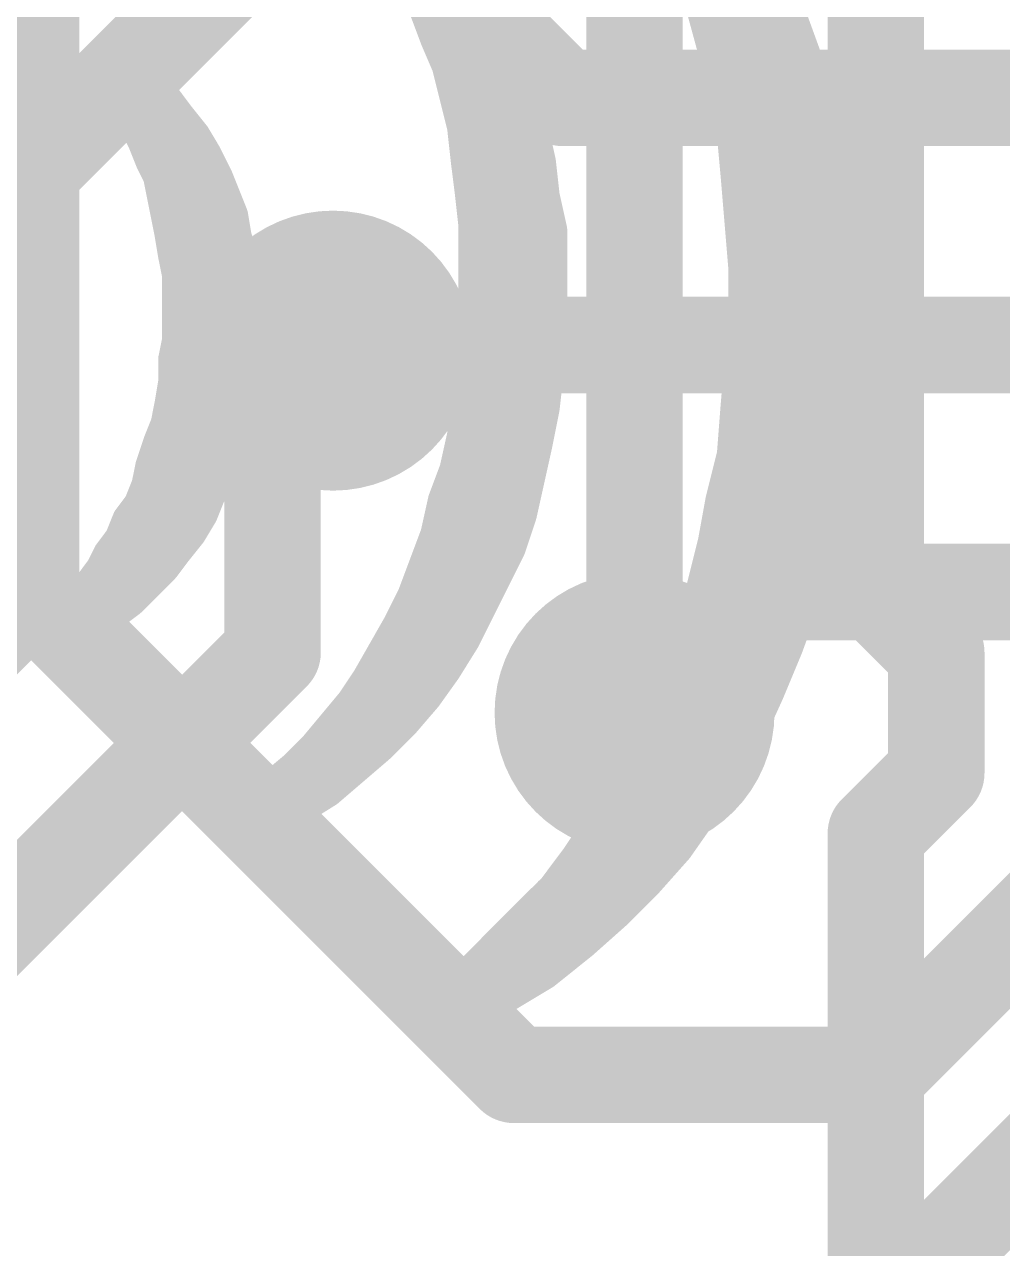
# Model space of a CAD drawing. Extents: x -0.5 to 61.7, y -0.1 to 16.6.
# Drawn here: x 24.112 to 26.686, y 6.528 to 9.748 of the extents above; entities that cross this region are included whole.
import ezdxf

# ---------------------------------------------------------------- set-up
doc = ezdxf.new("R2010")
doc.units = 0
for name, color, linetype in [('1', 12, 'CONTINUOUS'), ('16', 132, 'CONTINUOUS'), ('18', 110, 'CONTINUOUS'), ('21', 41, 'CONTINUOUS')]:
    doc.layers.add(name, color=color, linetype=linetype)

# ---------------------------------------------------------------- blocks, each defined once
blk = doc.blocks.new('ROUNDV')
at = {"const_width": 0.5}
blk.add_lwpolyline([(0, -0.25, 1), (0, 0.25, 1), (0, -0.25)], format="xyb", dxfattribs=at)

msp = doc.modelspace()

# ---------------------------------------------------------------- linework, layer by layer
at = {"layer": '1', "const_width": 0.254}
for points in [[(25.7175, 11.9063), (25.7175, 7.9375)], [(24.13, 9.3663), (24.9238, 10.16)], [(26.3525, 8.255), (26.3525, 10.16)], [(24.13, 8.255), (24.13, 9.3663)], [(24.765, 8.7313), (24.9238, 8.89)], [(24.765, 8.0962), (24.765, 8.7313)], [(22.5425, 6.6675), (24.13, 8.255)], [(26.5113, 8.0962), (26.3525, 8.255)], [(24.765, 8.0962), (23.495, 6.8262)], [(25.8763, 8.0962), (25.7175, 7.9375)], [(26.5113, 7.7788), (26.5113, 8.0962)], [(26.3525, 7.62), (26.5113, 7.7788)], [(26.3525, 6.0325), (26.3525, 7.62)]]:
    msp.add_lwpolyline(points, dxfattribs=at)
at = {"layer": '1', "const_width": 0.127}
for points in [[(24.1935, 9.3663, 1), (24.0665, 9.3663)], [(24.0851, 9.4112, 1), (24.1749, 9.3213)], [(24.9687, 8.8451, 1), (24.8788, 8.9349)], [(24.8285, 8.7313, 1), (24.7015, 8.7313)], [(24.7201, 8.7762, 1), (24.8099, 8.6863)], [(24.1749, 8.2101, 1), (24.0851, 8.2999)], [(26.3974, 8.2999, 1), (26.3076, 8.2101)], [(24.0665, 8.255, 1), (24.1935, 8.255)], [(26.289, 8.255, 1), (26.416, 8.255)], [(24.8099, 8.0513, 1), (24.7201, 8.1412)], [(25.9212, 8.0513, 1), (25.8313, 8.1412)], [(26.5748, 8.0962, 1), (26.4477, 8.0962)], [(26.4663, 8.0513, 1), (26.5562, 8.1412)], [(24.7015, 8.0962, 1), (24.8285, 8.0962)], [(25.6726, 7.9824, 1), (25.7624, 7.8926)], [(25.654, 7.9375, 1), (25.781, 7.9375)], [(26.5562, 7.7338, 1), (26.4663, 7.8237)], [(26.4477, 7.7788, 1), (26.5748, 7.7788)], [(26.416, 7.62, 1), (26.289, 7.62)], [(26.3076, 7.6649, 1), (26.3974, 7.5751)]]:
    msp.add_lwpolyline(points, format="xyb", dxfattribs=at)
at = {"layer": '16', "const_width": 0.254}
for points in [[(24.13, 8.255), (24.13, 12.3825)], [(25.5288, 9.555), (24.9238, 10.16)], [(27.5622, 9.555), (25.5288, 9.555)], [(24.9388, 8.905), (24.9238, 8.89)], [(27.5622, 8.905), (24.9388, 8.905)], [(25.4, 6.985), (24.13, 8.255)], [(26.035, 8.255), (25.7175, 7.9375)], [(27.5622, 8.255), (26.035, 8.255)], [(26.3525, 6.985), (26.9725, 7.605)], [(25.4, 6.985), (26.3525, 6.985)], [(26.3525, 6.35), (26.9575, 6.955)]]:
    msp.add_lwpolyline(points, dxfattribs=at)
at = {"layer": '16', "const_width": 0.127}
for points in [[(25.5288, 9.6185, 1), (25.5288, 9.4915)], [(25.4838, 9.5101, 1), (25.5737, 9.5999)], [(24.9388, 8.9685, 1), (24.9388, 8.8415)], [(24.9837, 8.8601, 1), (24.8938, 8.9499)], [(24.8788, 8.9349, 1), (24.9687, 8.8451)], [(24.1749, 8.2999, 1), (24.0851, 8.2101)], [(26.035, 8.3185, 1), (26.035, 8.1915)], [(26.0799, 8.2101, 1), (25.9901, 8.2999)], [(24.0665, 8.255, 1), (24.1935, 8.255)], [(25.6726, 7.9824, 1), (25.7624, 7.8926)], [(25.4, 7.0485, 1), (25.4, 6.9215)], [(25.3551, 6.9401, 1), (25.4449, 7.0299)], [(26.3076, 7.0299, 1), (26.3974, 6.9401)], [(26.3525, 6.9215, 1), (26.3525, 7.0485)]]:
    msp.add_lwpolyline(points, format="xyb", dxfattribs=at)
at = {"layer": '21', "const_width": 0.0762}
for points in [[(25.1923, 9.708), (25.1623, 9.788)], [(25.3123, 9.808), (25.3523, 9.728)], [(25.9223, 9.678), (25.8923, 9.788)], [(26.1223, 9.798), (26.1623, 9.688)], [(25.1752, 9.7536), (25.3395, 9.7536)], [(25.9016, 9.7536), (26.1384, 9.7536)], [(25.3523, 9.728), (25.3923, 9.648)], [(25.2223, 9.638), (25.1923, 9.708)], [(26.1623, 9.688), (26.2023, 9.578)], [(24.3023, 9.628), (24.3523, 9.678)], [(24.3517, 9.6774), (24.353, 9.6774)], [(24.3523, 9.678), (24.4023, 9.638)], [(25.2054, 9.6774), (25.3776, 9.6774)], [(25.9523, 9.568), (25.9223, 9.678)], [(25.9224, 9.6774), (26.1661, 9.6774)], [(24.3323, 9.588), (24.3023, 9.628)], [(24.4023, 9.638), (24.4523, 9.598)], [(25.2423, 9.558), (25.2223, 9.638)], [(25.3923, 9.648), (25.4223, 9.568)], [(24.3224, 9.6012), (24.4483, 9.6012)], [(24.4523, 9.598), (24.4923, 9.548)], [(25.2315, 9.6012), (25.4098, 9.6012)], [(25.9432, 9.6012), (26.1938, 9.6012)], [(24.3622, 9.558), (24.3323, 9.588)], [(24.3823, 9.518), (24.3622, 9.558)], [(25.2623, 9.478), (25.2423, 9.558)], [(25.4223, 9.568), (25.4523, 9.478)], [(25.9723, 9.458), (25.9523, 9.568)], [(26.2023, 9.578), (26.2323, 9.458)], [(24.4923, 9.548), (24.5222, 9.508)], [(24.3788, 9.525), (24.5095, 9.525)], [(24.4023, 9.478), (24.3823, 9.518)], [(24.5222, 9.508), (24.5623, 9.458)], [(25.2505, 9.525), (25.4366, 9.525)], [(25.9601, 9.525), (26.2155, 9.525)], [(24.4223, 9.438), (24.4023, 9.478)], [(25.2722, 9.388), (25.2623, 9.478)], [(25.4523, 9.478), (25.4723, 9.388)], [(24.4169, 9.4488), (24.5678, 9.4488)], [(24.4423, 9.388), (24.4223, 9.438)], [(24.5623, 9.458), (24.5922, 9.408)], [(25.2655, 9.4488), (25.4587, 9.4488)], [(25.9823, 9.348), (25.9723, 9.458)], [(25.9731, 9.4488), (26.2338, 9.4488)], [(26.2323, 9.458), (26.2523, 9.338)], [(24.5922, 9.408), (24.6223, 9.348)], [(24.4623, 9.348), (24.4423, 9.388)], [(24.45, 9.3726), (24.61, 9.3726)], [(25.2823, 9.308), (25.2722, 9.388)], [(25.2742, 9.3726), (25.474, 9.3726)], [(25.4723, 9.388), (25.4823, 9.298)], [(25.98, 9.3726), (26.2465, 9.3726)], [(24.4723, 9.298), (24.4623, 9.348)], [(24.6223, 9.348), (24.6423, 9.298)], [(25.9923, 9.228), (25.9823, 9.348)], [(26.2523, 9.338), (26.2623, 9.218)], [(25.2923, 9.218), (25.2823, 9.308)], [(24.4823, 9.248), (24.4723, 9.298)], [(24.4726, 9.2964), (24.6429, 9.2964)], [(24.6423, 9.298), (24.6623, 9.248)], [(25.2835, 9.2964), (25.4826, 9.2964)], [(25.4823, 9.298), (25.5023, 9.208)], [(25.9866, 9.2964), (26.2557, 9.2964)], [(24.4923, 9.198), (24.4823, 9.248)], [(24.6623, 9.248), (24.6723, 9.188)], [(24.4878, 9.2202), (24.6669, 9.2202)], [(25.292, 9.2202), (25.4995, 9.2202)], [(25.2923, 8.948), (25.2923, 9.218)], [(25.5023, 9.208), (25.5023, 8.928)], [(26.0023, 9.108), (25.9923, 9.228)], [(25.9929, 9.2202), (26.2621, 9.2202)], [(26.2623, 9.218), (26.2722, 9.098)], [(24.5023, 9.138), (24.4923, 9.198)], [(24.6723, 9.188), (24.6923, 9.138)], [(24.5013, 9.144), (24.6898, 9.144)], [(25.2923, 9.144), (25.5023, 9.144)], [(25.9992, 9.144), (26.2684, 9.144)], [(24.5123, 9.088), (24.5023, 9.138)], [(24.6923, 9.138), (24.6923, 9.078)], [(26.0023, 8.988), (26.0023, 9.108)], [(24.5123, 8.918), (24.5123, 9.088)], [(24.6923, 9.078), (24.7023, 9.018)], [(26.2722, 9.098), (26.2722, 8.848)], [(24.5123, 9.0678), (24.694, 9.0678)], [(25.2923, 9.0678), (25.5023, 9.0678)], [(26.0023, 9.0678), (26.2722, 9.0678)], [(24.7023, 9.018), (24.7023, 8.838)], [(24.5123, 8.9916), (24.7023, 8.9916)], [(25.2923, 8.9916), (25.5023, 8.9916)], [(25.9923, 8.868), (26.0023, 8.988)], [(26.0023, 8.9916), (26.2722, 8.9916)], [(25.2823, 8.858), (25.2923, 8.948)], [(24.5023, 8.868), (24.5123, 8.918)], [(24.5117, 8.9154), (24.7023, 8.9154)], [(25.2886, 8.9154), (25.5008, 8.9154)], [(25.5023, 8.928), (25.4923, 8.838)], [(25.9962, 8.9154), (26.2722, 8.9154)], [(24.5023, 8.808), (24.5023, 8.868)], [(25.2722, 8.758), (25.2823, 8.858)], [(25.9823, 8.748), (25.9923, 8.868)], [(24.5023, 8.8392), (24.7023, 8.8392)], [(24.7023, 8.838), (24.6923, 8.788)], [(25.2804, 8.8392), (25.4924, 8.8392)], [(25.4923, 8.828), (25.4823, 8.738)], [(25.4923, 8.838), (25.4923, 8.828)], [(25.9899, 8.8392), (26.2716, 8.8392)], [(26.2722, 8.848), (26.2623, 8.718)], [(24.4923, 8.748), (24.5023, 8.808)], [(24.6923, 8.788), (24.6822, 8.728)], [(24.4947, 8.763), (24.6881, 8.763)], [(25.2623, 8.668), (25.2722, 8.758)], [(25.2728, 8.763), (25.485, 8.763)], [(25.9835, 8.763), (26.2657, 8.763)], [(24.4823, 8.698), (24.4923, 8.748)], [(24.6822, 8.728), (24.6623, 8.668)], [(25.4823, 8.738), (25.4623, 8.638)], [(25.9723, 8.618), (25.9823, 8.748)], [(24.4623, 8.648), (24.4823, 8.698)], [(26.2623, 8.718), (26.2423, 8.588)], [(24.4778, 8.6868), (24.6685, 8.6868)], [(24.6623, 8.668), (24.6523, 8.618)], [(25.2423, 8.578), (25.2623, 8.668)], [(25.2643, 8.6868), (25.472, 8.6868)], [(25.9775, 8.6868), (26.2575, 8.6868)], [(24.4423, 8.588), (24.4623, 8.648)], [(25.4623, 8.638), (25.4423, 8.548)], [(24.4498, 8.6106), (24.6498, 8.6106)], [(24.6523, 8.618), (24.6323, 8.558)], [(25.2495, 8.6106), (25.4562, 8.6106)], [(25.9423, 8.498), (25.9723, 8.618)], [(25.9704, 8.6106), (26.2457, 8.6106)], [(24.4322, 8.538), (24.4423, 8.588)], [(25.2123, 8.498), (25.2423, 8.578)], [(26.2423, 8.588), (26.2223, 8.458)], [(24.4123, 8.488), (24.4322, 8.538)], [(24.4308, 8.5344), (24.6181, 8.5344)], [(24.6323, 8.558), (24.6023, 8.508)], [(25.2259, 8.5344), (25.4392, 8.5344)], [(25.4423, 8.548), (25.4223, 8.458)], [(25.9514, 8.5344), (26.234, 8.5344)], [(24.6023, 8.508), (24.5823, 8.458)], [(25.1923, 8.408), (25.2123, 8.498)], [(25.9223, 8.388), (25.9423, 8.498)], [(24.3823, 8.448), (24.4123, 8.488)], [(24.3622, 8.398), (24.3823, 8.448)], [(24.3899, 8.4582), (24.5823, 8.4582)], [(24.5823, 8.458), (24.5523, 8.408)], [(25.2034, 8.4582), (25.4223, 8.4582)], [(25.4223, 8.458), (25.3923, 8.368)], [(25.935, 8.4582), (26.2223, 8.4582)], [(26.2223, 8.458), (26.1923, 8.338)], [(24.5523, 8.408), (24.5123, 8.358)], [(25.1623, 8.328), (25.1923, 8.408)], [(24.3323, 8.358), (24.3622, 8.398)], [(24.3503, 8.382), (24.5314, 8.382)], [(25.1825, 8.382), (25.3969, 8.382)], [(25.3923, 8.368), (25.3523, 8.288)], [(25.8923, 8.268), (25.9223, 8.388)], [(25.9208, 8.382), (26.2033, 8.382)], [(24.3123, 8.318), (24.3323, 8.358)], [(24.5123, 8.358), (24.4823, 8.318)], [(26.1923, 8.338), (26.1623, 8.218)], [(24.2823, 8.278), (24.3123, 8.318)], [(24.3031, 8.3058), (24.4701, 8.3058)], [(24.4823, 8.318), (24.4423, 8.278)], [(25.1323, 8.248), (25.1623, 8.328)], [(25.1539, 8.3058), (25.3612, 8.3058)], [(25.9017, 8.3058), (26.1842, 8.3058)], [(24.2523, 8.248), (24.2823, 8.278)], [(24.4423, 8.278), (24.3923, 8.228)], [(25.3523, 8.288), (25.3123, 8.208)], [(24.2223, 8.218), (24.2523, 8.248)], [(25.0922, 8.168), (25.1323, 8.248)], [(25.8622, 8.158), (25.8923, 8.268)], [(24.1822, 8.188), (24.2223, 8.218)], [(24.2339, 8.2296), (24.3939, 8.2296)], [(24.3923, 8.228), (24.3523, 8.198)], [(25.1231, 8.2296), (25.3231, 8.2296)], [(25.3123, 8.208), (25.2722, 8.128)], [(25.8818, 8.2296), (26.1652, 8.2296)], [(26.1623, 8.218), (26.1223, 8.108)], [(24.1523, 8.158), (24.1822, 8.188)], [(24.3523, 8.198), (24.3023, 8.158)], [(24.1923, 8.098), (24.1523, 8.158)], [(24.1553, 8.1534), (24.2931, 8.1534)], [(24.3023, 8.158), (24.2423, 8.128)], [(25.0523, 8.098), (25.0922, 8.168)], [(25.0839, 8.1534), (25.285, 8.1534)], [(25.8223, 8.048), (25.8622, 8.158)], [(25.8606, 8.1534), (26.1388, 8.1534)], [(24.2423, 8.128), (24.1923, 8.098)], [(25.2722, 8.128), (25.2223, 8.048)], [(25.0123, 8.028), (25.0523, 8.098)], [(25.0404, 8.0772), (25.2405, 8.0772)], [(25.8329, 8.0772), (26.1094, 8.0772)], [(26.1223, 8.108), (26.0723, 7.988)], [(25.2223, 8.048), (25.1723, 7.978)], [(25.7722, 7.938), (25.8223, 8.048)], [(24.9723, 7.968), (25.0123, 8.028)], [(24.9943, 8.001), (25.1887, 8.001)], [(25.8009, 8.001), (26.0777, 8.001)], [(26.0723, 7.988), (26.0222, 7.878)], [(24.9223, 7.908), (24.9723, 7.968)], [(25.1723, 7.978), (25.1122, 7.908)], [(24.9363, 7.9248), (25.1267, 7.9248)], [(25.7323, 7.838), (25.7722, 7.938)], [(25.767, 7.9248), (26.0435, 7.9248)], [(24.8723, 7.848), (24.9223, 7.908)], [(25.1122, 7.908), (25.0523, 7.848)], [(26.0222, 7.878), (25.9623, 7.778)], [(24.8223, 7.798), (24.8723, 7.848)], [(24.8727, 7.8486), (25.0529, 7.8486)], [(25.0523, 7.848), (24.9823, 7.788)], [(25.6723, 7.738), (25.7323, 7.838)], [(25.7365, 7.8486), (26.0046, 7.8486)], [(24.7623, 7.748), (24.8223, 7.798)], [(24.9823, 7.788), (24.9123, 7.728)], [(24.7915, 7.7724), (24.9641, 7.7724)], [(25.6929, 7.7724), (25.9589, 7.7724)], [(25.9623, 7.778), (25.9023, 7.678)], [(24.7123, 7.708), (24.7623, 7.748)], [(24.9123, 7.728), (24.8323, 7.678)], [(25.6223, 7.648), (25.6723, 7.738)], [(24.7523, 7.628), (24.7123, 7.708)], [(24.7182, 7.6962), (24.8614, 7.6962)], [(25.649, 7.6962), (25.9132, 7.6962)], [(24.8323, 7.678), (24.7523, 7.628)], [(25.9023, 7.678), (25.8323, 7.578)], [(25.5623, 7.558), (25.6223, 7.648)], [(25.6036, 7.62), (25.8617, 7.62)], [(25.8323, 7.578), (25.7523, 7.488)], [(25.5023, 7.478), (25.5623, 7.558)], [(25.5516, 7.5438), (25.8019, 7.5438)], [(25.4322, 7.408), (25.5023, 7.478)], [(25.4918, 7.4676), (25.7319, 7.4676)], [(25.7523, 7.488), (25.6723, 7.408)], [(25.3622, 7.338), (25.4322, 7.408)], [(25.6723, 7.408), (25.5823, 7.328)], [(25.4157, 7.3914), (25.6536, 7.3914)], [(25.2923, 7.268), (25.3622, 7.338)], [(25.3395, 7.3152), (25.5663, 7.3152)], [(25.5823, 7.328), (25.4823, 7.248)], [(25.2123, 7.218), (25.2923, 7.268)], [(25.4823, 7.248), (25.3823, 7.188)], [(25.2722, 7.118), (25.2123, 7.218)], [(25.2459, 7.239), (25.4672, 7.239)], [(25.3823, 7.188), (25.2722, 7.118)], [(25.2454, 7.1628), (25.3427, 7.1628)]]:
    msp.add_lwpolyline(points, dxfattribs=at)
at = {"layer": '21', "const_width": 0.0381}
for points in [[(25.1752, 9.7727, 1), (25.1752, 9.7346)], [(25.3395, 9.7346, 1), (25.3395, 9.7727)], [(25.9016, 9.7727, 1), (25.9016, 9.7346)], [(26.1384, 9.7346, 1), (26.1384, 9.7727)], [(25.3693, 9.7365, 1), (25.3352, 9.7195)], [(25.2098, 9.7155, 1), (25.1747, 9.7005)], [(25.1744, 9.7013, 1), (25.2101, 9.7147)], [(25.3352, 9.7195, 1), (25.3693, 9.7365)], [(26.1802, 9.6945, 1), (26.1443, 9.6815)], [(24.3517, 9.6965, 1), (24.3517, 9.6584)], [(24.3642, 9.6929, 1), (24.3403, 9.6631)], [(24.3657, 9.6645, 1), (24.3388, 9.6915)], [(24.353, 9.6584, 1), (24.353, 9.6965)], [(25.2054, 9.6965, 1), (25.2054, 9.6584)], [(25.3776, 9.6584, 1), (25.3776, 9.6965)], [(25.9406, 9.683, 1), (25.9039, 9.673)], [(25.9224, 9.6965, 1), (25.9224, 9.6584)], [(25.9039, 9.673, 1), (25.9406, 9.683)], [(26.1443, 9.6815, 1), (26.1802, 9.6945)], [(26.1661, 9.6584, 1), (26.1661, 9.6965)], [(24.2888, 9.6415, 1), (24.3157, 9.6145)], [(24.3175, 9.6394, 1), (24.287, 9.6166)], [(24.4142, 9.6529, 1), (24.3903, 9.6231)], [(24.3903, 9.6231, 1), (24.4142, 9.6529)], [(25.2407, 9.6426, 1), (25.2038, 9.6334)], [(25.2047, 9.6305, 1), (25.2398, 9.6455)], [(25.4101, 9.6547, 1), (25.3744, 9.6413)], [(25.3752, 9.6395, 1), (25.4093, 9.6565)], [(24.3224, 9.6203, 1), (24.3224, 9.5822)], [(24.4671, 9.6099, 1), (24.4374, 9.5861)], [(24.4403, 9.5831, 1), (24.4642, 9.6129)], [(24.4483, 9.5822, 1), (24.4483, 9.6203)], [(25.2315, 9.6203, 1), (25.2315, 9.5822)], [(25.4098, 9.5822, 1), (25.4098, 9.6203)], [(25.9432, 9.6203, 1), (25.9432, 9.5822)], [(26.1938, 9.5822, 1), (26.1938, 9.6203)], [(24.3457, 9.6015, 1), (24.3188, 9.5745)], [(24.317, 9.5766, 1), (24.3475, 9.5994)], [(24.3793, 9.5665, 1), (24.3452, 9.5495)], [(25.2607, 9.5626, 1), (25.2238, 9.5534)], [(25.4403, 9.574, 1), (25.4042, 9.562)], [(25.971, 9.5714, 1), (25.9335, 9.5646)], [(26.2207, 9.5826, 1), (26.1838, 9.5734)], [(26.1843, 9.5715, 1), (26.2202, 9.5845)], [(24.3488, 9.5445, 1), (24.3757, 9.5715)], [(24.5075, 9.5594, 1), (24.477, 9.5366)], [(24.4774, 9.5361, 1), (24.5071, 9.5599)], [(25.2238, 9.5534, 1), (25.2607, 9.5626)], [(25.4044, 9.5613, 1), (25.4401, 9.5747)], [(25.9339, 9.563, 1), (25.9706, 9.573)], [(24.3788, 9.5441, 1), (24.3788, 9.506)], [(24.3993, 9.5265, 1), (24.3652, 9.5095)], [(24.3652, 9.5095, 1), (24.3993, 9.5265)], [(24.5371, 9.5199, 1), (24.5074, 9.4961)], [(24.507, 9.4966, 1), (24.5375, 9.5194)], [(24.5095, 9.506, 1), (24.5095, 9.5441)], [(25.2505, 9.5441, 1), (25.2505, 9.506)], [(25.4366, 9.506, 1), (25.4366, 9.5441)], [(25.9601, 9.5441, 1), (25.9601, 9.506)], [(26.2155, 9.506, 1), (26.2155, 9.5441)], [(24.4193, 9.4865, 1), (24.3852, 9.4695)], [(24.3852, 9.4695, 1), (24.4193, 9.4865)], [(25.2812, 9.4801, 1), (25.2433, 9.4759)], [(25.2438, 9.4734, 1), (25.2807, 9.4826)], [(25.4708, 9.4821, 1), (25.4337, 9.4739)], [(25.4342, 9.472, 1), (25.4703, 9.484)], [(24.4169, 9.4679, 1), (24.4169, 9.4298)], [(24.4399, 9.4451, 1), (24.4046, 9.4309)], [(24.5786, 9.4678, 1), (24.5459, 9.4482)], [(24.5474, 9.4461, 1), (24.5771, 9.4699)], [(24.5678, 9.4298, 1), (24.5678, 9.4679)], [(25.2655, 9.4679, 1), (25.2655, 9.4298)], [(25.4587, 9.4298, 1), (25.4587, 9.4679)], [(25.9912, 9.4597, 1), (25.9533, 9.4563)], [(25.9535, 9.4546, 1), (25.991, 9.4614)], [(25.9731, 9.4679, 1), (25.9731, 9.4298)], [(26.251, 9.4611, 1), (26.2135, 9.4549)], [(26.2138, 9.4534, 1), (26.2507, 9.4626)], [(26.2338, 9.4298, 1), (26.2338, 9.4679)], [(24.4052, 9.4295, 1), (24.4393, 9.4465)], [(24.6093, 9.4165, 1), (24.5752, 9.3995)], [(24.5759, 9.3982, 1), (24.6086, 9.4178)], [(24.4593, 9.3965, 1), (24.4252, 9.3795)], [(24.4246, 9.3809, 1), (24.4599, 9.3951)], [(24.45, 9.3917, 1), (24.45, 9.3536)], [(24.61, 9.3536, 1), (24.61, 9.3917)], [(25.2912, 9.3904, 1), (25.2533, 9.3856)], [(25.2533, 9.3859, 1), (25.2912, 9.3901)], [(25.2742, 9.3917, 1), (25.2742, 9.3536)], [(25.4912, 9.3901, 1), (25.4533, 9.3859)], [(25.4537, 9.3839, 1), (25.4908, 9.3921)], [(25.474, 9.3536, 1), (25.474, 9.3917)], [(25.98, 9.3917, 1), (25.98, 9.3536)], [(26.2465, 9.3536, 1), (26.2465, 9.3917)], [(24.4809, 9.3517, 1), (24.4436, 9.3443)], [(24.4452, 9.3395, 1), (24.4793, 9.3565)], [(24.6399, 9.3551, 1), (24.6046, 9.3409)], [(24.6052, 9.3395, 1), (24.6393, 9.3565)], [(26.0012, 9.3496, 1), (25.9633, 9.3464)], [(26.2712, 9.3396, 1), (26.2333, 9.3364)], [(25.3012, 9.3101, 1), (25.2633, 9.3059)], [(25.9633, 9.3463, 1), (26.0012, 9.3497)], [(26.2335, 9.3349, 1), (26.271, 9.3411)], [(24.4909, 9.3017, 1), (24.4536, 9.2943)], [(24.4726, 9.3155, 1), (24.4726, 9.2774)], [(24.4536, 9.2943, 1), (24.4909, 9.3017)], [(24.6599, 9.3051, 1), (24.6246, 9.2909)], [(24.6246, 9.2909, 1), (24.6599, 9.3051)], [(24.6429, 9.2774, 1), (24.6429, 9.3155)], [(25.2633, 9.3056, 1), (25.3012, 9.3104)], [(25.2835, 9.3155, 1), (25.2835, 9.2774)], [(25.5008, 9.3021, 1), (25.4637, 9.2939)], [(25.4633, 9.2959, 1), (25.5012, 9.3001)], [(25.4826, 9.2774, 1), (25.4826, 9.3155)], [(25.9866, 9.3155, 1), (25.9866, 9.2774)], [(26.2557, 9.2774, 1), (26.2557, 9.3155)], [(24.5009, 9.2517, 1), (24.4636, 9.2443)], [(24.681, 9.2511, 1), (24.6435, 9.2449)], [(24.6446, 9.2409, 1), (24.6799, 9.2551)], [(24.4636, 9.2443, 1), (24.5009, 9.2517)], [(24.4878, 9.2393, 1), (24.4878, 9.2012)], [(24.6669, 9.2012, 1), (24.6669, 9.2393)], [(25.292, 9.2393, 1), (25.292, 9.2012)], [(25.3113, 9.218, 1), (25.2732, 9.218)], [(25.5213, 9.208, 1), (25.4832, 9.208)], [(25.4995, 9.2012, 1), (25.4995, 9.2393)], [(26.0112, 9.2296, 1), (25.9733, 9.2264)], [(25.9733, 9.2264, 1), (26.0112, 9.2296)], [(25.9929, 9.2393, 1), (25.9929, 9.2012)], [(26.2812, 9.2196, 1), (26.2433, 9.2164)], [(26.2621, 9.2012, 1), (26.2621, 9.2393)], [(24.511, 9.2011, 1), (24.4735, 9.1949)], [(24.4736, 9.1943, 1), (24.5109, 9.2017)], [(24.6899, 9.1951, 1), (24.6546, 9.1809)], [(24.6535, 9.1849, 1), (24.691, 9.1911)], [(25.2733, 9.2159, 1), (25.3112, 9.2201)], [(25.4837, 9.2039, 1), (25.5208, 9.2121)], [(26.2433, 9.2164, 1), (26.2812, 9.2196)], [(24.5013, 9.1631, 1), (24.5013, 9.125)], [(24.6898, 9.125, 1), (24.6898, 9.1631)], [(25.2923, 9.1631, 1), (25.2923, 9.125)], [(25.5023, 9.125, 1), (25.5023, 9.1631)], [(25.9992, 9.1631, 1), (25.9992, 9.125)], [(26.2684, 9.125, 1), (26.2684, 9.1631)], [(24.5209, 9.1417, 1), (24.4836, 9.1343)], [(24.4835, 9.1349, 1), (24.521, 9.1411)], [(24.7113, 9.138, 1), (24.6732, 9.138)], [(24.6746, 9.1309, 1), (24.7099, 9.1451)], [(26.0213, 9.108, 1), (25.9832, 9.108)], [(24.5313, 9.088, 1), (24.4932, 9.088)], [(24.711, 9.0811, 1), (24.6735, 9.0749)], [(25.9833, 9.1064, 1), (26.0212, 9.1096)], [(26.2913, 9.098, 1), (26.2532, 9.098)], [(26.2533, 9.0964, 1), (26.2912, 9.0996)], [(24.5123, 9.0869, 1), (24.5123, 9.0488)], [(24.4936, 9.0843, 1), (24.5309, 9.0917)], [(24.6732, 9.078, 1), (24.7113, 9.078)], [(24.694, 9.0488, 1), (24.694, 9.0869)], [(25.2923, 9.0869, 1), (25.2923, 9.0488)], [(25.5023, 9.0488, 1), (25.5023, 9.0869)], [(26.0023, 9.0869, 1), (26.0023, 9.0488)], [(26.2722, 9.0488, 1), (26.2722, 9.0869)], [(24.7213, 9.018, 1), (24.6832, 9.018)], [(24.5123, 9.0107, 1), (24.5123, 8.9726)], [(24.6835, 9.0149, 1), (24.721, 9.0211)], [(24.7023, 8.9726, 1), (24.7023, 9.0107)], [(25.2923, 9.0107, 1), (25.2923, 8.9726)], [(25.5023, 8.9726, 1), (25.5023, 9.0107)], [(26.0023, 9.0107, 1), (26.0023, 8.9726)], [(26.0212, 8.9864, 1), (25.9833, 8.9896)], [(26.2722, 8.9726, 1), (26.2722, 9.0107)], [(25.3112, 8.9459, 1), (25.2733, 8.9501)], [(25.9832, 8.988, 1), (26.0213, 8.988)], [(24.5117, 8.9345, 1), (24.5117, 8.8963)], [(24.5309, 8.9143, 1), (24.4936, 8.9217)], [(24.7023, 8.8963, 1), (24.7023, 8.9345)], [(25.2886, 8.9345, 1), (25.2886, 8.8963)], [(25.2732, 8.948, 1), (25.3113, 8.948)], [(25.5212, 8.9259, 1), (25.4833, 8.9301)], [(25.5008, 8.8963, 1), (25.5008, 8.9345)], [(25.9962, 8.9345, 1), (25.9962, 8.8963)], [(26.2722, 8.8963, 1), (26.2722, 8.9345)], [(24.4932, 8.918, 1), (24.5313, 8.918)], [(25.4832, 8.928, 1), (25.5213, 8.928)], [(24.5213, 8.868, 1), (24.4832, 8.868)], [(24.4836, 8.8717, 1), (24.5209, 8.8643)], [(25.3012, 8.8561, 1), (25.2633, 8.8599)], [(26.0112, 8.8664, 1), (25.9733, 8.8696)], [(25.9733, 8.8696, 1), (26.0112, 8.8664)], [(24.5023, 8.8582, 1), (24.5023, 8.8201)], [(24.6832, 8.838, 1), (24.7213, 8.838)], [(24.7209, 8.8343, 1), (24.6836, 8.8417)], [(24.7023, 8.8201, 1), (24.7023, 8.8582)], [(25.2804, 8.8582, 1), (25.2804, 8.8201)], [(25.2633, 8.8601, 1), (25.3012, 8.8559)], [(25.5113, 8.838, 1), (25.4732, 8.838)], [(25.4733, 8.8401, 1), (25.5112, 8.8359)], [(25.5112, 8.8259, 1), (25.4733, 8.8301)], [(25.4924, 8.8201, 1), (25.4924, 8.8582)], [(25.9899, 8.8582, 1), (25.9899, 8.8201)], [(26.2532, 8.848, 1), (26.2913, 8.848)], [(26.2912, 8.8465, 1), (26.2533, 8.8495)], [(26.2716, 8.8201, 1), (26.2716, 8.8582)], [(24.4832, 8.808, 1), (24.5213, 8.808)], [(24.521, 8.8049, 1), (24.4835, 8.8111)], [(24.711, 8.7849, 1), (24.6735, 8.7911)], [(25.4732, 8.828, 1), (25.5113, 8.828)], [(24.4947, 8.782, 1), (24.4947, 8.7439)], [(24.6736, 8.7917, 1), (24.7109, 8.7843)], [(24.6881, 8.7439, 1), (24.6881, 8.782)], [(25.2912, 8.7559, 1), (25.2533, 8.7601)], [(25.2728, 8.782, 1), (25.2728, 8.7439)], [(25.485, 8.7439, 1), (25.485, 8.782)], [(25.9835, 8.782, 1), (25.9835, 8.7439)], [(26.2657, 8.7439, 1), (26.2657, 8.782)], [(24.4735, 8.7511, 1), (24.511, 8.7449)], [(24.5109, 8.7443, 1), (24.4736, 8.7517)], [(24.7003, 8.722, 1), (24.6642, 8.734)], [(25.2533, 8.7599, 1), (25.2912, 8.7561)], [(25.4633, 8.7401, 1), (25.5012, 8.7359)], [(25.5009, 8.7343, 1), (25.4636, 8.7417)], [(25.9633, 8.7496, 1), (26.0012, 8.7464)], [(26.0012, 8.7465, 1), (25.9633, 8.7495)], [(24.4999, 8.6909, 1), (24.4646, 8.7051)], [(24.6635, 8.7311, 1), (24.701, 8.7249)], [(26.2433, 8.7195, 1), (26.2812, 8.7165)], [(26.2811, 8.7151, 1), (26.2434, 8.7209)], [(24.4778, 8.7058, 1), (24.4778, 8.6677)], [(24.4636, 8.7017, 1), (24.5009, 8.6943)], [(24.6809, 8.6643, 1), (24.6436, 8.6717)], [(24.6685, 8.6677, 1), (24.6685, 8.7058)], [(25.2808, 8.6639, 1), (25.2437, 8.6721)], [(25.2643, 8.7058, 1), (25.2643, 8.6677)], [(25.472, 8.6677, 1), (25.472, 8.7058)], [(25.9775, 8.7058, 1), (25.9775, 8.6677)], [(26.2575, 8.6677, 1), (26.2575, 8.7058)], [(24.4446, 8.6551, 1), (24.4799, 8.6409)], [(24.4803, 8.642, 1), (24.4442, 8.654)], [(24.6442, 8.674, 1), (24.6803, 8.662)], [(25.2433, 8.6701, 1), (25.2812, 8.6659)], [(25.4808, 8.6339, 1), (25.4437, 8.6421)], [(24.4498, 8.6296, 1), (24.4498, 8.5915)], [(24.6336, 8.6217, 1), (24.6709, 8.6143)], [(24.6703, 8.612, 1), (24.6342, 8.624)], [(24.6498, 8.5915, 1), (24.6498, 8.6296)], [(25.2495, 8.6296, 1), (25.2495, 8.5915)], [(25.4436, 8.6417, 1), (25.4809, 8.6343)], [(25.4562, 8.5915, 1), (25.4562, 8.6296)], [(25.9704, 8.6296, 1), (25.9704, 8.5915)], [(25.9533, 8.6195, 1), (25.9912, 8.6165)], [(25.9907, 8.6134, 1), (25.9538, 8.6226)], [(26.2457, 8.5915, 1), (26.2457, 8.6296)], [(24.4242, 8.594, 1), (24.4603, 8.582)], [(24.4609, 8.5843, 1), (24.4236, 8.5917)], [(25.2237, 8.5821, 1), (25.2608, 8.5739)], [(25.2601, 8.5713, 1), (25.2244, 8.5847)], [(26.2234, 8.5909, 1), (26.2611, 8.5851)], [(26.2611, 8.5851, 1), (26.2234, 8.5909)], [(24.4308, 8.5534, 1), (24.4308, 8.5153)], [(24.4499, 8.5309, 1), (24.4146, 8.5451)], [(24.6142, 8.564, 1), (24.6503, 8.552)], [(24.6486, 8.5482, 1), (24.6159, 8.5678)], [(24.6181, 8.5153, 1), (24.6181, 8.5534)], [(25.2259, 8.5534, 1), (25.2259, 8.5153)], [(25.4237, 8.5521, 1), (25.4608, 8.5439)], [(25.4608, 8.5439, 1), (25.4237, 8.5521)], [(25.4392, 8.5153, 1), (25.4392, 8.5534)], [(25.9514, 8.5534, 1), (25.9514, 8.5153)], [(26.234, 8.5153, 1), (26.234, 8.5534)], [(24.4136, 8.5417, 1), (24.4509, 8.5343)], [(24.5859, 8.5178, 1), (24.6186, 8.4982)], [(24.6199, 8.5009, 1), (24.5846, 8.5151)], [(25.2308, 8.4939, 1), (25.1937, 8.5021)], [(25.961, 8.4946, 1), (25.9235, 8.5014)], [(24.3946, 8.4951, 1), (24.4299, 8.4809)], [(24.4275, 8.4766, 1), (24.397, 8.4994)], [(25.1944, 8.5047, 1), (25.2301, 8.4913)], [(25.9238, 8.5026, 1), (25.9607, 8.4934)], [(24.367, 8.4594, 1), (24.3975, 8.4366)], [(24.3999, 8.4409, 1), (24.3646, 8.4551)], [(24.3899, 8.4772, 1), (24.3899, 8.4391)], [(24.5646, 8.4651, 1), (24.5999, 8.4509)], [(24.5986, 8.4482, 1), (24.5659, 8.4678)], [(24.5823, 8.4391, 1), (24.5823, 8.4772)], [(25.2034, 8.4772, 1), (25.2034, 8.4391)], [(25.4037, 8.4621, 1), (25.4408, 8.4539)], [(25.4403, 8.452, 1), (25.4042, 8.464)], [(25.4223, 8.4391, 1), (25.4223, 8.4772)], [(25.935, 8.4772, 1), (25.935, 8.4391)], [(26.2034, 8.4609, 1), (26.2411, 8.4551)], [(26.2407, 8.4534, 1), (26.2038, 8.4626)], [(26.2223, 8.4391, 1), (26.2223, 8.4772)], [(24.5359, 8.4178, 1), (24.5686, 8.3982)], [(24.5671, 8.3961, 1), (24.5374, 8.4199)], [(25.2101, 8.4013, 1), (25.1744, 8.4147)], [(24.3503, 8.401, 1), (24.3503, 8.3629)], [(24.3446, 8.4051, 1), (24.3799, 8.3909)], [(24.3775, 8.3866, 1), (24.347, 8.4094)], [(24.5314, 8.3629, 1), (24.5314, 8.401)], [(25.1825, 8.401, 1), (25.1825, 8.3629)], [(25.1737, 8.4121, 1), (25.2108, 8.4039)], [(25.4093, 8.3595, 1), (25.3752, 8.3765)], [(25.3969, 8.3629, 1), (25.3969, 8.401)], [(25.9208, 8.401, 1), (25.9208, 8.3629)], [(25.9035, 8.3914, 1), (25.941, 8.3846)], [(25.9407, 8.3834, 1), (25.9038, 8.3926)], [(26.2033, 8.3629, 1), (26.2033, 8.401)], [(24.317, 8.3694, 1), (24.3475, 8.3466)], [(24.3493, 8.3495, 1), (24.3152, 8.3665)], [(24.4974, 8.3699, 1), (24.5271, 8.3461)], [(24.5275, 8.3466, 1), (24.497, 8.3694)], [(25.3742, 8.374, 1), (25.4103, 8.362)], [(26.2107, 8.3334, 1), (26.1738, 8.3426)], [(24.3031, 8.3248, 1), (24.3031, 8.2867)], [(24.2952, 8.3265, 1), (24.3293, 8.3095)], [(24.3275, 8.3066, 1), (24.297, 8.3294)], [(24.467, 8.3294, 1), (24.4975, 8.3066)], [(24.4957, 8.3045, 1), (24.4688, 8.3315)], [(24.4701, 8.2867, 1), (24.4701, 8.3248)], [(25.1539, 8.3248, 1), (25.1539, 8.2867)], [(25.1444, 8.3347, 1), (25.1801, 8.3213)], [(25.1801, 8.3213, 1), (25.1444, 8.3347)], [(25.3612, 8.2867, 1), (25.3612, 8.3248)], [(25.9017, 8.3248, 1), (25.9017, 8.2867)], [(26.1738, 8.3426, 1), (26.2107, 8.3334)], [(26.1842, 8.2867, 1), (26.1842, 8.3248)], [(24.267, 8.2894, 1), (24.2975, 8.2666)], [(24.2957, 8.2645, 1), (24.2688, 8.2915)], [(24.4288, 8.2915, 1), (24.4557, 8.2645)], [(24.4557, 8.2645, 1), (24.4288, 8.2915)], [(25.3352, 8.2965, 1), (25.3693, 8.2795)], [(25.3693, 8.2795, 1), (25.3352, 8.2965)], [(24.2388, 8.2615, 1), (24.2657, 8.2345)], [(24.2657, 8.2345, 1), (24.2388, 8.2615)], [(25.1493, 8.2395, 1), (25.1152, 8.2565)], [(25.8738, 8.2726, 1), (25.9107, 8.2634)], [(25.9106, 8.263, 1), (25.8739, 8.273)], [(24.2088, 8.2315, 1), (24.2357, 8.2045)], [(24.2337, 8.2028, 1), (24.2108, 8.2332)], [(24.2339, 8.2486, 1), (24.2339, 8.2105)], [(24.3788, 8.2415, 1), (24.4057, 8.2145)], [(24.4037, 8.2128, 1), (24.3808, 8.2432)], [(24.3939, 8.2105, 1), (24.3939, 8.2486)], [(25.1231, 8.2486, 1), (25.1231, 8.2105)], [(25.1144, 8.2547, 1), (25.1501, 8.2413)], [(25.3293, 8.1995, 1), (25.2952, 8.2165)], [(25.3231, 8.2105, 1), (25.3231, 8.2486)], [(25.8818, 8.2486, 1), (25.8818, 8.2105)], [(26.1802, 8.2115, 1), (26.1443, 8.2245)], [(26.1652, 8.2105, 1), (26.1652, 8.2486)], [(24.1708, 8.2032, 1), (24.1937, 8.1728)], [(24.1957, 8.1745, 1), (24.1688, 8.2015)], [(24.3408, 8.2132, 1), (24.3637, 8.1828)], [(24.3642, 8.1831, 1), (24.3403, 8.2129)], [(25.2952, 8.2165, 1), (25.3293, 8.1995)], [(26.1438, 8.2226, 1), (26.1807, 8.2134)], [(24.1681, 8.1686, 1), (24.1364, 8.1474)], [(24.1388, 8.1715, 1), (24.1657, 8.1445)], [(24.1553, 8.1724, 1), (24.1553, 8.1343)], [(24.2903, 8.1729, 1), (24.3142, 8.1431)], [(24.2931, 8.1343, 1), (24.2931, 8.1724)], [(24.3108, 8.141, 1), (24.2937, 8.175)], [(25.0839, 8.1724, 1), (25.0839, 8.1343)], [(25.0752, 8.1765, 1), (25.1093, 8.1595)], [(25.1088, 8.1585, 1), (25.0757, 8.1775)], [(25.285, 8.1343, 1), (25.285, 8.1724)], [(25.8606, 8.1724, 1), (25.8606, 8.1343)], [(25.8439, 8.163, 1), (25.8806, 8.153)], [(25.8802, 8.1515, 1), (25.8443, 8.1645)], [(26.1388, 8.1343, 1), (26.1388, 8.1724)], [(24.2337, 8.145, 1), (24.2508, 8.111)], [(24.2521, 8.1117, 1), (24.2324, 8.1443)], [(25.2552, 8.1365, 1), (25.2893, 8.1195)], [(25.2884, 8.1179, 1), (25.2561, 8.1381)], [(24.1824, 8.1143, 1), (24.2021, 8.0817)], [(24.1764, 8.0874, 1), (24.2081, 8.1086)], [(25.0404, 8.0963, 1), (25.0404, 8.0582)], [(25.0357, 8.1075, 1), (25.0688, 8.0885)], [(25.0688, 8.0885, 1), (25.0357, 8.1075)], [(25.2405, 8.0582, 1), (25.2405, 8.0963)], [(25.8329, 8.0963, 1), (25.8329, 8.0582)], [(26.1043, 8.1145, 1), (26.1402, 8.1015)], [(26.1398, 8.1007, 1), (26.1047, 8.1153)], [(26.1094, 8.0582, 1), (26.1094, 8.0963)], [(25.2378, 8.0369, 1), (25.2067, 8.0591)], [(25.8396, 8.0401, 1), (25.8049, 8.0559)], [(24.9957, 8.0375, 1), (25.0288, 8.0185)], [(25.0281, 8.0174, 1), (24.9964, 8.0386)], [(25.2061, 8.0581, 1), (25.2384, 8.0379)], [(25.8043, 8.0545, 1), (25.8402, 8.0415)], [(24.9943, 8.0201, 1), (24.9943, 7.982)], [(25.1887, 7.982, 1), (25.1887, 8.0201)], [(25.8009, 8.0201, 1), (25.8009, 7.982)], [(26.0896, 7.9801, 1), (26.0549, 7.9959)], [(26.0777, 7.982, 1), (26.0777, 8.0201)], [(24.9564, 7.9786, 1), (24.9881, 7.9574)], [(24.9869, 7.9558, 1), (24.9576, 7.9802)], [(25.1567, 7.9891, 1), (25.1878, 7.9669)], [(25.1867, 7.9656, 1), (25.1578, 7.9904)], [(26.0547, 7.9953, 1), (26.0898, 7.9807)], [(24.9363, 7.9439, 1), (24.9363, 7.9058)], [(25.1267, 7.9058, 1), (25.1267, 7.9439)], [(25.767, 7.9439, 1), (25.767, 7.9058)], [(25.7549, 7.9459, 1), (25.7896, 7.9301)], [(25.7899, 7.9309, 1), (25.7546, 7.9451)], [(26.0435, 7.9058, 1), (26.0435, 7.9439)], [(24.9076, 7.9202, 1), (24.9369, 7.8958)], [(24.9369, 7.8958, 1), (24.9076, 7.9202)], [(25.0978, 7.9204, 1), (25.1267, 7.8956)], [(25.1257, 7.8945, 1), (25.0988, 7.9215)], [(26.0049, 7.8859, 1), (26.0396, 7.8701)], [(26.0386, 7.8682, 1), (26.0059, 7.8878)], [(24.8576, 7.8602, 1), (24.8869, 7.8358)], [(24.8727, 7.8677, 1), (24.8727, 7.8296)], [(24.8857, 7.8345, 1), (24.8588, 7.8615)], [(25.0388, 7.8615, 1), (25.0657, 7.8345)], [(25.0646, 7.8335, 1), (25.0399, 7.8625)], [(25.0529, 7.8296, 1), (25.0529, 7.8677)], [(25.7146, 7.8451, 1), (25.7499, 7.8309)], [(25.7486, 7.8282, 1), (25.7159, 7.8478)], [(25.7365, 7.8677, 1), (25.7365, 7.8296)], [(26.0046, 7.8296, 1), (26.0046, 7.8677)], [(24.8088, 7.8115, 1), (24.8357, 7.7845)], [(24.8344, 7.7834, 1), (24.8101, 7.8126)], [(24.9946, 7.7735, 1), (24.9699, 7.8025)], [(24.7915, 7.7915, 1), (24.7915, 7.7534)], [(24.9699, 7.8025, 1), (24.9946, 7.7735)], [(24.9641, 7.7534, 1), (24.9641, 7.7915)], [(25.6929, 7.7915, 1), (25.6929, 7.7534)], [(25.9459, 7.7878, 1), (25.9786, 7.7682)], [(25.9786, 7.7682, 1), (25.9459, 7.7878)], [(25.9589, 7.7534, 1), (25.9589, 7.7915)], [(24.7501, 7.7626, 1), (24.7744, 7.7334)], [(24.7742, 7.7331, 1), (24.7503, 7.7629)], [(24.8999, 7.7425, 1), (24.9246, 7.7135)], [(24.9223, 7.7118, 1), (24.9022, 7.7442)], [(25.6559, 7.7478, 1), (25.6886, 7.7282)], [(25.6889, 7.7287, 1), (25.6556, 7.7473)], [(24.7293, 7.7165, 1), (24.6952, 7.6995)], [(24.7003, 7.7229, 1), (24.7242, 7.6931)], [(24.7182, 7.7153, 1), (24.7182, 7.6772)], [(24.8614, 7.6772, 1), (24.8614, 7.7153)], [(25.649, 7.7153, 1), (25.649, 7.6772)], [(25.9132, 7.6772, 1), (25.9132, 7.7153)], [(24.8222, 7.6942, 1), (24.8423, 7.6618)], [(24.8423, 7.6618, 1), (24.8222, 7.6942)], [(25.8859, 7.6878, 1), (25.9186, 7.6682)], [(25.9179, 7.6671, 1), (25.8866, 7.6889)], [(25.6056, 7.6573, 1), (25.6389, 7.6387)], [(25.6381, 7.6374, 1), (25.6064, 7.6586)], [(24.7422, 7.6442, 1), (24.7623, 7.6118)], [(24.7352, 7.6195, 1), (24.7693, 7.6365)], [(25.6036, 7.6391, 1), (25.6036, 7.601)], [(25.8617, 7.601, 1), (25.8617, 7.6391)], [(25.8166, 7.5889, 1), (25.8479, 7.5671)], [(25.8465, 7.5653, 1), (25.818, 7.5907)], [(25.5516, 7.5629, 1), (25.5516, 7.5248)], [(25.5464, 7.5686, 1), (25.5781, 7.5474)], [(25.5775, 7.5466, 1), (25.547, 7.5694)], [(25.8019, 7.5248, 1), (25.8019, 7.5629)], [(25.4918, 7.4867, 1), (25.4918, 7.4486)], [(25.487, 7.4894, 1), (25.5175, 7.4666)], [(25.5157, 7.4645, 1), (25.4888, 7.4915)], [(25.7319, 7.4486, 1), (25.7319, 7.4867)], [(25.738, 7.5007, 1), (25.7665, 7.4753)], [(25.7657, 7.4745, 1), (25.7388, 7.5015)], [(25.4188, 7.4215, 1), (25.4457, 7.3945)], [(25.4457, 7.3945, 1), (25.4188, 7.4215)], [(25.6588, 7.4215, 1), (25.6857, 7.3945)], [(25.6849, 7.3938, 1), (25.6596, 7.4222)], [(25.4157, 7.4104, 1), (25.4157, 7.3723)], [(25.6536, 7.3723, 1), (25.6536, 7.4104)], [(25.3757, 7.3245, 1), (25.3488, 7.3515)], [(25.3395, 7.3342, 1), (25.3395, 7.2961)], [(25.3488, 7.3515, 1), (25.3757, 7.3245)], [(25.5696, 7.3422, 1), (25.5949, 7.3138)], [(25.5663, 7.2961, 1), (25.5663, 7.3342)], [(25.5942, 7.3131, 1), (25.5703, 7.3429)], [(25.2788, 7.2815, 1), (25.3057, 7.2545)], [(25.3023, 7.2518, 1), (25.2822, 7.2842)], [(25.4703, 7.2629, 1), (25.4942, 7.2331)], [(25.4921, 7.2317, 1), (25.4724, 7.2643)], [(25.2286, 7.2278, 1), (25.1959, 7.2082)], [(25.2022, 7.2342, 1), (25.2223, 7.2018)], [(25.2459, 7.2581, 1), (25.2459, 7.22)], [(25.4672, 7.22, 1), (25.4672, 7.2581)], [(25.3724, 7.2043, 1), (25.3921, 7.1717)], [(25.3925, 7.1719, 1), (25.372, 7.2041)], [(25.2454, 7.1819, 1), (25.2454, 7.1438)], [(25.3427, 7.1438, 1), (25.3427, 7.1819)], [(25.262, 7.1341, 1), (25.2825, 7.1019)], [(25.2559, 7.1082, 1), (25.2886, 7.1278)]]:
    msp.add_lwpolyline(points, format="xyb", dxfattribs=at)

# ---------------------------------------------------------------- block references
at = {"layer": '18', "xscale": 0.7366, "yscale": 0.7366}
for p in [(24.9238, 8.89), (24.9238, 8.89), (25.7175, 7.9375), (25.7175, 7.9375)]:
    msp.add_blockref('ROUNDV', p, dxfattribs=at)

doc.saveas('drawing.dxf')
